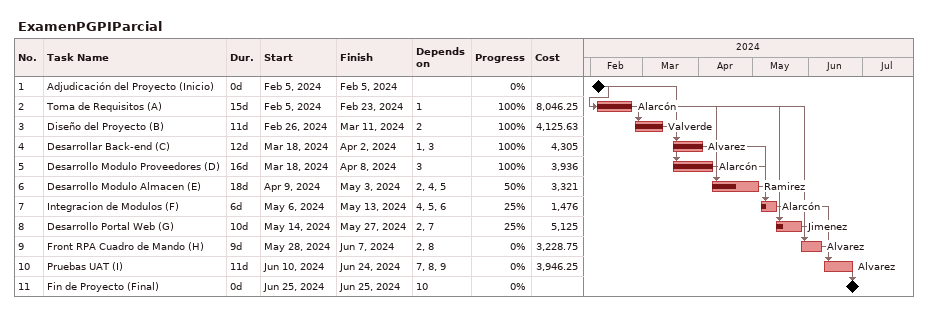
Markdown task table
ExamenPGPIParcial

| ID | Task | Duration | Start | Finish | Predecessors | Resources | % complete | Cost |
|---|---|---|---|---|---|---|---|---|
| 1 | Adjudicación del Proyecto (Inicio) | 0d | 2024-02-05 | 2024-02-05 |  |  | 0 |  |
| 2 | Toma de Requisitos (A) | 15d | 2024-02-05 | 2024-02-23 | 1 | Alarcón | 100 | 8046.25 |
| 3 | Diseño del Proyecto (B) | 11d | 2024-02-26 | 2024-03-11 | 2 | Valverde | 100 | 4125.63 |
| 4 | Desarrollar Back-end (C) | 12d | 2024-03-18 | 2024-04-02 | 1, 3 | Alvarez | 100 | 4305 |
| 5 | Desarrollo Modulo Proveedores (D) | 16d | 2024-03-18 | 2024-04-08 | 3 | Alarcón | 100 | 3936 |
| 6 | Desarrollo Modulo Almacen (E) | 18d | 2024-04-09 | 2024-05-03 | 2, 4, 5 | Ramirez | 50 | 3321 |
| 7 | Integracion de Modulos (F) | 6d | 2024-05-06 | 2024-05-13 | 4, 5, 6 | Alarcón | 25 | 1476 |
| 8 | Desarrollo Portal Web (G) | 10d | 2024-05-14 | 2024-05-27 | 2, 7 | Jimenez | 25 | 5125 |
| 9 | Front RPA Cuadro de Mando (H) | 9d | 2024-05-28 | 2024-06-07 | 2, 8 | Alvarez | 0 | 3228.75 |
| 10 | Pruebas UAT (I) | 11d | 2024-06-10 | 2024-06-24 | 7, 8, 9 | Alvarez | 0 | 3946.25 |
| 11 | Fin de Proyecto (Final) | 0d | 2024-06-25 | 2024-06-25 | 10 |  | 0 |  |
